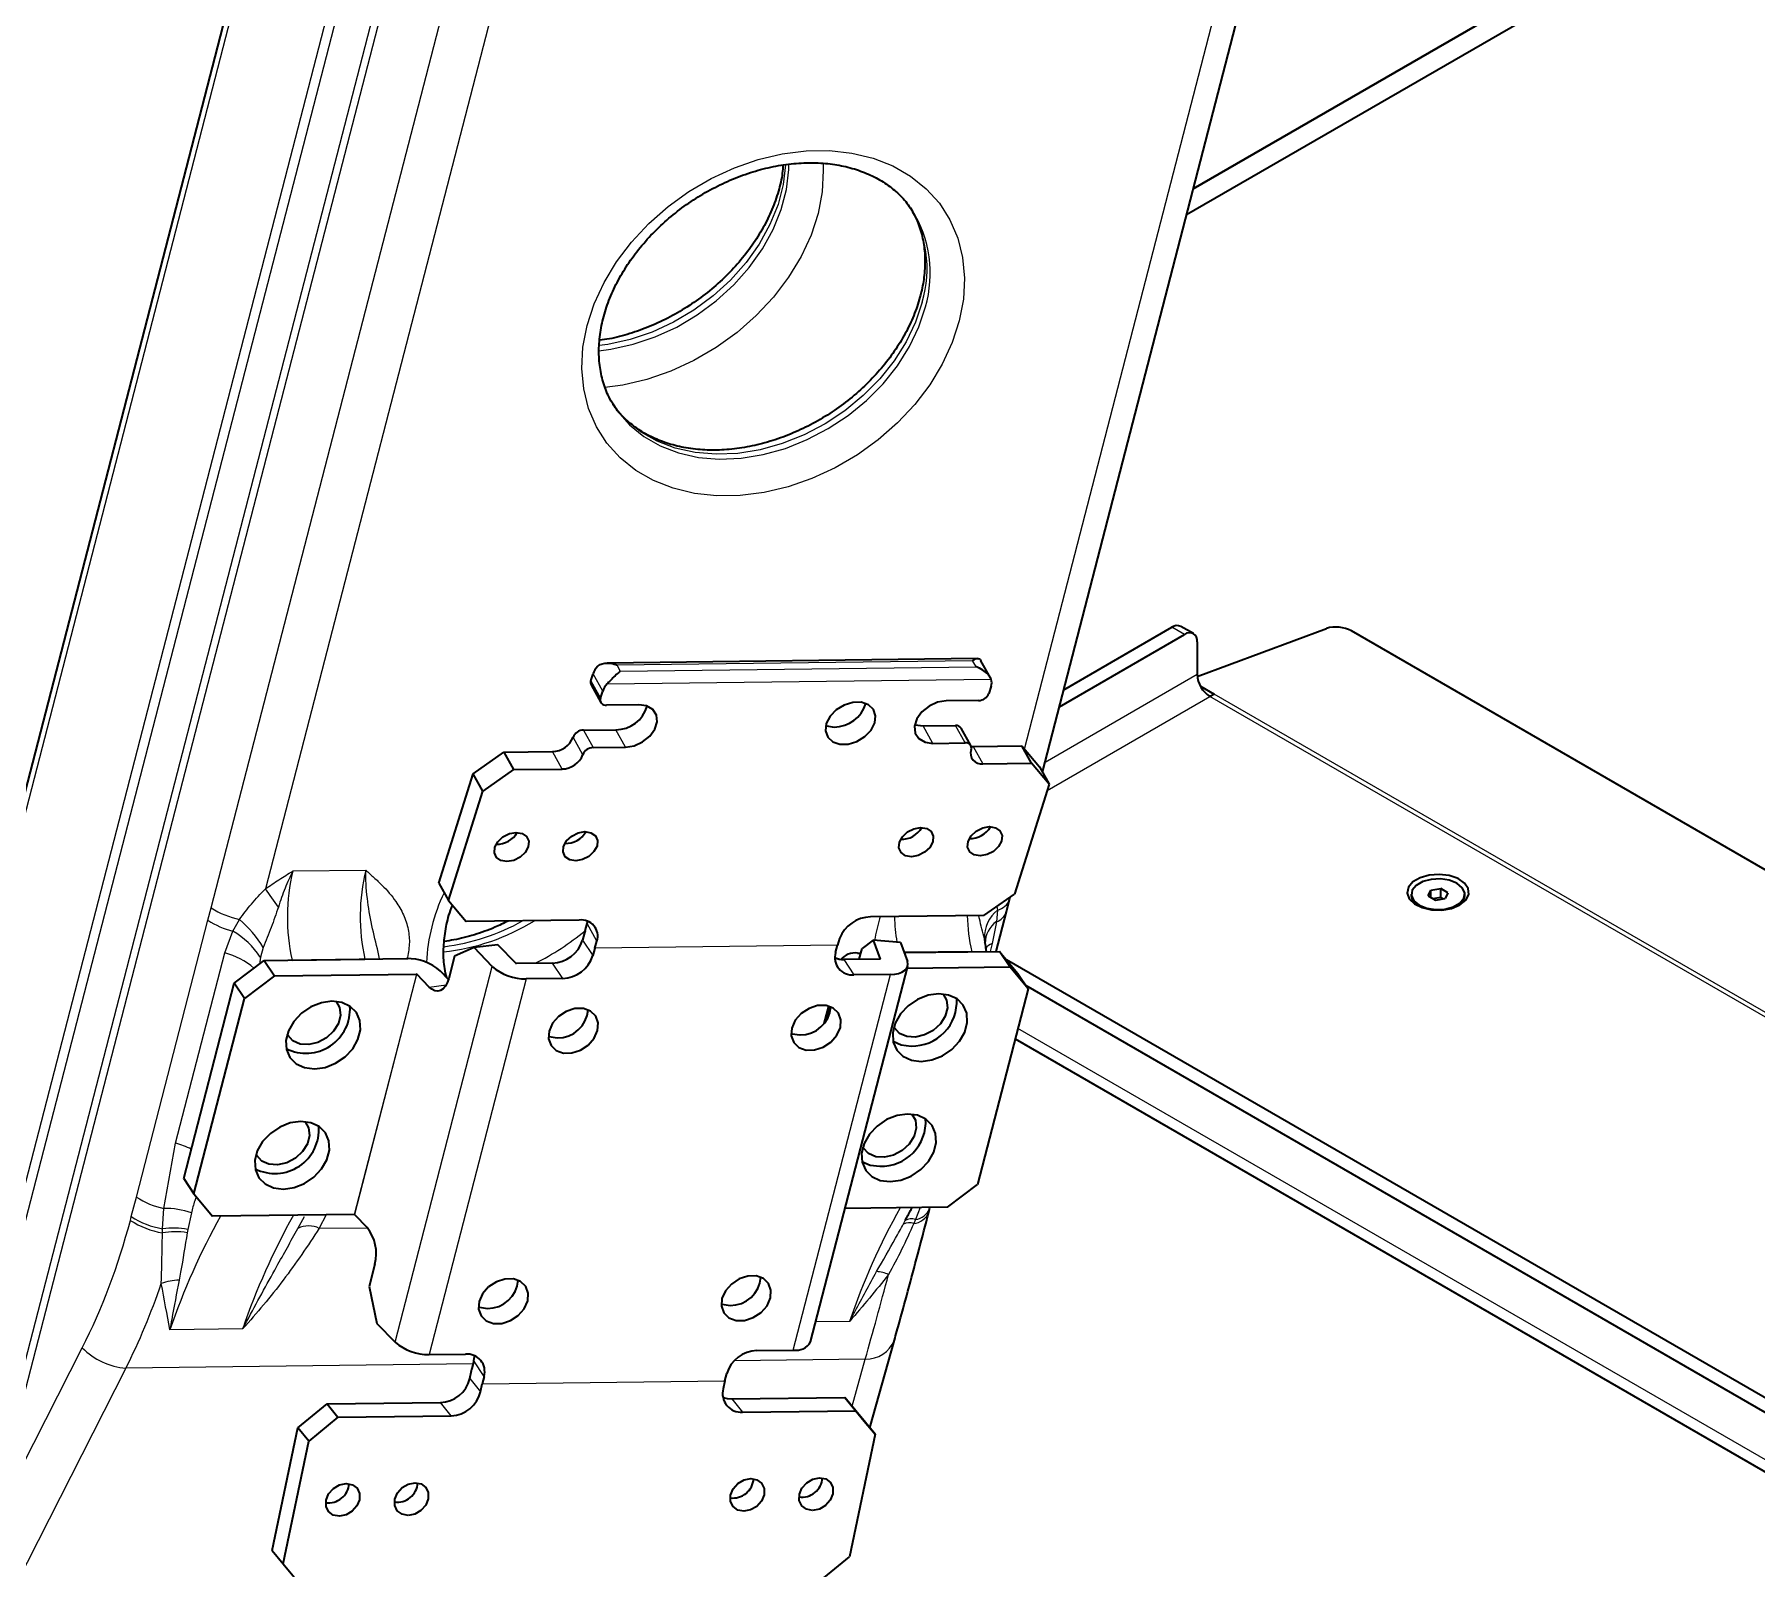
# Paper-space layout 'Blatt1' of a CAD drawing. Header units: millimetres. Extents: x 0 to 1189, y 0 to 841.
# Drawn here: x 978.15 to 1016.77, y 468.62 to 503.02 of the extents above; entities that cross this region are included whole.
import ezdxf

# ---------------------------------------------------------------- set-up
doc = ezdxf.new("R2010")
doc.units = ezdxf.units.MM

psp = doc.layouts.new('Blatt1')

# ---------------------------------------------------------------- linework, layer by layer
at = {"color": 8, "linetype": 'Continuous', "lineweight": 18}
for p, q in [((976.62, 468.175), (988.492, 514.091)), ((988.629, 513.982), (977.106, 469.416)), ((983.874, 508.523), (976.495, 479.982)), ((976.225, 470.614), (985.434, 506.227)), ((985.6, 506.052), (976.392, 470.439)), ((982.109, 483.436), (987.755, 505.27)), ((1000.357, 486.991), (1004.901, 504.568)), ((988.629, 504.368), (983.327, 483.862)), ((1003.945, 489.563), (1003.662, 489.726)), ((990.893, 488.295), (990.676, 488.685)), ((991.206, 488.885), (999.191, 488.983)), ((991.206, 488.885), (991.287, 488.738)), ((991.287, 488.738), (999.273, 488.836)), ((999.273, 488.836), (999.191, 488.983)), ((1004.228, 488.665), (1000.814, 486.694)), ((990.626, 488.527), (990.843, 488.136)), ((990.991, 488.454), (999.605, 488.56)), ((1000.861, 486.069), (1004.51, 488.175)), ((1053.375, 459.97), (1004.514, 488.177)), ((1053.473, 460.017), (1004.612, 488.224)), ((998.299, 487.123), (998.082, 487.513)), ((999.025, 487.132), (998.808, 487.522)), ((990.446, 486.869), (990.229, 487.259)), ((990.46, 487.42), (990.677, 487.029)), ((991.403, 487.038), (991.186, 487.429)), ((989.984, 486.547), (989.767, 486.938)), ((999.204, 487.054), (999.421, 486.663)), ((983.943, 484.261), (985.576, 484.281)), ((982.037, 483.156), (982.109, 483.436)), ((999.745, 483.385), (999.725, 483.124)), ((999.736, 483.467), (999.745, 483.385)), ((980.433, 476.95), (982.037, 483.156)), ((982.416, 482.424), (982.596, 482.914)), ((982.596, 482.914), (982.746, 483.176)), ((990.763, 482.69), (990.546, 483.08)), ((999.725, 483.124), (999.626, 482.635)), ((983.279, 482.543), (983.213, 482.327)), ((990.44, 482.708), (990.67, 482.363)), ((996.158, 482.598), (990.714, 482.531)), ((996.158, 482.598), (990.714, 482.531)), ((999.466, 482.655), (999.454, 482.742)), ((999.626, 482.635), (999.58, 482.456)), ((981.313, 478.157), (982.416, 482.424)), ((983.213, 482.327), (983.191, 482.172)), ((986.238, 473.695), (988.416, 482.119)), ((989.995, 481.851), (989.765, 482.196)), ((996.298, 482.276), (996.528, 481.931)), ((997.115, 482.286), (997.115, 482.286)), ((986.719, 481.95), (985.325, 476.559)), ((985.326, 476.559), (986.72, 481.95)), ((989.178, 481.841), (987, 473.417)), ((987.001, 481.659), (987.383, 481.708)), ((995.167, 473.517), (997.345, 481.941)), ((995.989, 481.222), (995.908, 480.912)), ((995.122, 480.619), (995.186, 480.867)), ((1056.902, 448.003), (1000.207, 480.732)), ((981.049, 476.694), (981.313, 478.157)), ((980.319, 476.51), (980.433, 476.95)), ((981.019, 476.237), (981.049, 476.694)), ((998.01, 476.715), (997.907, 476.445)), ((980.297, 476.426), (980.319, 476.51)), ((981.667, 476.593), (981.585, 476.225)), ((984.057, 476.247), (984.202, 476.515)), ((984.691, 476.551), (984.536, 476.248)), ((997.637, 476.345), (997.678, 476.422)), ((997.907, 476.445), (997.87, 476.354)), ((981.016, 476.147), (981.019, 476.237)), ((981.585, 476.225), (981.571, 476.148)), ((984.536, 476.248), (985.614, 476.261)), ((982.818, 473.993), (981.185, 473.973)), ((996.43, 474.16), (995.673, 474.151)), ((977.106, 469.416), (979.218, 473.567)), ((987.984, 473.207), (980.198, 473.112)), ((988.231, 472.928), (988.001, 473.273)), ((996.783, 473.315), (993.842, 473.279)), ((996.487, 472.258), (996.783, 473.315)), ((980.198, 473.112), (974.148, 461.221)), ((987.909, 472.879), (988.15, 472.582)), ((988.187, 472.759), (993.631, 472.826)), ((988.187, 472.759), (993.631, 472.826)), ((987.494, 472.044), (987.253, 472.34)), ((993.786, 472.421), (994.027, 472.124))]:
    psp.add_line(p, q, dxfattribs=at)
at = {"color": 7, "linetype": 'Continuous', "lineweight": 35}
for p, q in [((983.668, 508.223), (976.434, 480.244)), ((1014.721, 505.666), (1004.14, 499.558)), ((1000.757, 486.474), (1005.667, 505.462)), ((1003.991, 498.982), (1015.075, 505.38)), ((1004.14, 499.558), (1014.65, 505.625)), ((997.828, 499.086), (997.796, 499.133)), ((1001.137, 487.942), (1003.945, 489.563)), ((1001.236, 488.326), (1003.662, 489.726)), ((1004.145, 489.583), (1003.862, 489.746)), ((1004.23, 488.619), (1007.128, 489.702)), ((1056.55, 461.436), (1007.689, 489.643)), ((1004.228, 489.4), (1004.228, 488.665)), ((990.626, 488.527), (990.676, 488.685)), ((999.3, 489.026), (990.993, 488.924)), ((999.59, 488.593), (999.377, 488.977)), ((990.633, 488.432), (990.85, 488.041)), ((990.843, 488.136), (990.893, 488.295)), ((999.604, 488.402), (999.554, 488.243)), ((1004.301, 488.404), (1004.612, 488.224)), ((991.701, 487.989), (990.975, 487.98)), ((999.323, 488.083), (998.597, 488.074)), ((1004.514, 488.177), (1004.51, 488.175)), ((998.082, 487.513), (998.808, 487.522)), ((990.46, 487.42), (991.186, 487.429)), ((998.299, 487.123), (999.025, 487.132)), ((999.15, 487.071), (998.934, 487.461)), ((987.984, 486.442), (988.678, 486.924)), ((988.678, 486.924), (989.767, 486.938)), ((988.678, 486.924), (988.895, 486.534)), ((990.677, 487.029), (991.403, 487.038)), ((999.157, 487.056), (999.204, 487.054)), ((999.204, 487.054), (1000.293, 487.067)), ((1000.51, 486.677), (1000.293, 487.067)), ((1000.293, 487.067), (1000.688, 486.598)), ((987.215, 483.986), (987.984, 486.442)), ((988.201, 486.052), (987.984, 486.442)), ((988.895, 486.534), (988.201, 486.052)), ((988.895, 486.534), (989.984, 486.547)), ((999.421, 486.663), (1000.51, 486.677)), ((1000.905, 486.208), (1000.51, 486.677)), ((1000.688, 486.598), (1000.905, 486.208)), ((987.432, 483.596), (988.201, 486.052)), ((1000.905, 486.208), (1000.132, 483.743)), ((987.215, 483.986), (987.432, 483.596)), ((999.439, 483.26), (1000.132, 483.743)), ((1000.02, 483.624), (1000.033, 483.673)), ((1009.03, 483.739), (1009.03, 483.706)), ((1009.408, 483.704), (1009.467, 483.833)), ((1009.408, 483.704), (1009.57, 483.61)), ((1009.467, 483.833), (1009.689, 483.867)), ((1009.467, 483.67), (1009.467, 483.833)), ((1009.513, 483.644), (1009.689, 483.671)), ((1009.57, 483.61), (1009.792, 483.645)), ((1009.852, 483.773), (1009.689, 483.867)), ((1009.689, 483.671), (1009.689, 483.867)), ((1009.747, 483.638), (1009.689, 483.671)), ((1009.852, 483.773), (1009.792, 483.645)), ((1010.23, 483.706), (1010.23, 483.739)), ((987.432, 483.596), (987.827, 483.127)), ((999.439, 483.26), (996.898, 483.229)), ((999.719, 482.458), (999.948, 483.344)), ((999.948, 483.344), (1000.02, 483.624)), ((990.368, 483.159), (987.827, 483.127)), ((990.484, 482.876), (990.44, 482.708)), ((990.497, 482.922), (990.546, 483.08)), ((990.546, 483.08), (990.558, 483.127)), ((988.007, 482.542), (987.569, 482.353)), ((988.539, 482.608), (988.007, 482.542)), ((988.416, 482.119), (988.007, 482.542)), ((988.948, 482.186), (988.539, 482.608)), ((990.714, 482.531), (990.67, 482.363)), ((990.714, 482.531), (990.763, 482.69)), ((996.115, 482.43), (996.158, 482.598)), ((996.205, 482.747), (996.158, 482.598)), ((996.646, 482.28), (996.71, 482.526)), ((996.958, 482.712), (996.71, 482.526)), ((996.958, 482.712), (997.115, 482.286)), ((997.57, 482.659), (996.958, 482.712)), ((997.57, 482.659), (997.727, 482.233)), ((999.468, 482.643), (999.466, 482.655)), ((999.47, 482.643), (999.47, 482.643)), ((999.484, 482.565), (999.472, 482.655)), ((982.627, 481.744), (983.302, 482.256)), ((983.302, 482.256), (986.489, 482.295)), ((983.302, 482.256), (983.532, 481.911)), ((983.925, 482.264), (985.558, 482.284)), ((987.569, 482.353), (987.438, 481.848)), ((989.765, 482.196), (988.948, 482.186)), ((995.557, 473.702), (997.735, 482.126)), ((997.115, 482.286), (996.298, 482.276)), ((996.605, 482.419), (996.682, 482.42)), ((997.654, 482.432), (999.792, 482.458)), ((999.169, 482.451), (997.654, 482.432)), ((997.724, 482.085), (1000.022, 482.114)), ((1000.022, 482.114), (999.792, 482.458)), ((999.792, 482.458), (1000.206, 481.96)), ((1056.902, 449.391), (999.949, 482.269)), ((1000.436, 481.615), (1000.022, 482.114)), ((981.494, 477.363), (982.627, 481.744)), ((982.857, 481.399), (982.627, 481.744)), ((983.532, 481.911), (982.857, 481.399)), ((983.532, 481.911), (986.719, 481.95)), ((987.001, 481.659), (986.72, 481.95)), ((987.433, 481.829), (987.252, 482.017)), ((989.995, 481.851), (989.178, 481.841)), ((997.345, 481.941), (996.528, 481.931)), ((1000.206, 481.96), (1000.436, 481.615)), ((981.724, 477.018), (982.857, 481.399)), ((1000.436, 481.615), (999.303, 477.234)), ((1056.902, 449.064), (1000.385, 481.69)), ((995.956, 481.232), (995.855, 480.843)), ((1000.146, 480.496), (1056.902, 447.732)), ((981.494, 477.363), (981.724, 477.018)), ((998.628, 476.722), (999.303, 477.234)), ((981.724, 477.018), (982.138, 476.52)), ((998.628, 476.722), (996.33, 476.694)), ((998.208, 476.614), (998.23, 476.7)), ((985.325, 476.559), (982.138, 476.52)), ((985.326, 476.559), (985.607, 476.268)), ((997.678, 476.422), (997.712, 476.49)), ((985.783, 475.445), (985.652, 474.94)), ((985.652, 474.94), (985.829, 474.117)), ((985.829, 474.117), (986.238, 473.695)), ((996.886, 471.772), (997.436, 473.74)), ((987, 473.417), (987.817, 473.427)), ((988.001, 473.273), (987.957, 473.104)), ((994.35, 473.507), (995.167, 473.517)), ((987.909, 472.879), (987.946, 473.056)), ((988.231, 472.928), (988.187, 472.759)), ((993.631, 472.826), (993.594, 472.649)), ((993.631, 472.826), (993.675, 472.995)), ((988.15, 472.582), (988.187, 472.759)), ((993.786, 472.421), (996.327, 472.452)), ((996.568, 472.155), (996.327, 472.452)), ((996.327, 472.452), (996.76, 471.927)), ((984.056, 471.771), (984.712, 472.309)), ((984.712, 472.309), (987.253, 472.34)), ((984.712, 472.309), (984.953, 472.013)), ((994.027, 472.124), (996.568, 472.155)), ((997.001, 471.63), (996.568, 472.155)), ((983.481, 469.024), (984.056, 471.771)), ((984.297, 471.474), (984.056, 471.771)), ((984.953, 472.013), (984.297, 471.474)), ((984.953, 472.013), (987.494, 472.044)), ((996.76, 471.927), (997.001, 471.63)), ((983.722, 468.727), (984.297, 471.474)), ((997.001, 471.63), (996.426, 468.883)), ((983.481, 469.024), (983.722, 468.727)), ((983.722, 468.727), (984.155, 468.202)), ((995.77, 468.345), (996.426, 468.883))]:
    psp.add_line(p, q, dxfattribs=at)
at = {"color": 8, "linetype": 'Continuous', "lineweight": 18, "flags": 128}
for points in [[(998.89, 496.594), (998.732, 496.108), (998.51, 495.629), (998.228, 495.164), (997.891, 494.721), (997.504, 494.307), (997.073, 493.928), (996.605, 493.59), (996.107, 493.299), (995.587, 493.059), (995.053, 492.873), (994.514, 492.746), (993.978, 492.679), (993.454, 492.672), (992.95, 492.727), (992.473, 492.842), (992.032, 493.015), (991.634, 493.244), (991.283, 493.524), (990.987, 493.853), (990.75, 494.224), (990.576, 494.631), (990.466, 495.069), (990.424, 495.53), (990.449, 496.006), (990.542, 496.492), (990.701, 496.978), (990.922, 497.457), (991.204, 497.922), (991.541, 498.365), (991.928, 498.779), (992.359, 499.158), (992.827, 499.496), (993.326, 499.787), (993.846, 500.027), (994.379, 500.213), (994.918, 500.34), (995.454, 500.407), (995.978, 500.414), (996.483, 500.359), (996.959, 500.244), (997.4, 500.071), (997.799, 499.842), (998.149, 499.561), (998.445, 499.233), (998.682, 498.862), (998.857, 498.455), (998.966, 498.017), (999.008, 497.556), (998.983, 497.08), (998.89, 496.594)], [(990.806, 495.925), (991.078, 495.96), (991.577, 496.071), (992.071, 496.238), (992.552, 496.459), (993.012, 496.731), (993.441, 497.048), (993.833, 497.405), (994.18, 497.796), (994.477, 498.212), (994.717, 498.648), (994.897, 499.095), (995.013, 499.545), (995.064, 499.991), (995.066, 500.108)], [(994.992, 500.096), (994.942, 499.653), (994.825, 499.203), (994.645, 498.756), (994.405, 498.32), (994.108, 497.903), (993.761, 497.513), (993.369, 497.156), (992.94, 496.839), (992.48, 496.567), (991.999, 496.346), (991.505, 496.178), (991.006, 496.068), (990.814, 496.041)], [(995.834, 500.137), (995.841, 499.966), (995.816, 499.489), (995.723, 499.004), (995.565, 498.518), (995.343, 498.038), (995.061, 497.574), (994.724, 497.131), (994.337, 496.716), (993.906, 496.337), (993.438, 495.999), (992.94, 495.708), (992.42, 495.468), (991.886, 495.283), (991.347, 495.156), (990.939, 495.099)], [(998.058, 497.019), (997.91, 496.569), (997.699, 496.127), (997.43, 495.7), (997.108, 495.295), (996.737, 494.921), (996.326, 494.583), (995.88, 494.288), (995.409, 494.04), (994.92, 493.845), (994.423, 493.706), (993.925, 493.626), (993.437, 493.605), (992.966, 493.644), (992.521, 493.742), (992.111, 493.899), (991.741, 494.11), (991.42, 494.372), (991.152, 494.681), (991.121, 494.724)], [(991.167, 494.656), (991.224, 494.573), (991.492, 494.264), (991.813, 494.002), (992.182, 493.791), (992.593, 493.635), (993.038, 493.536), (993.508, 493.497), (993.997, 493.518), (994.494, 493.599), (994.992, 493.738), (995.481, 493.933), (995.952, 494.18), (996.398, 494.475), (996.809, 494.813), (997.18, 495.187), (997.502, 495.592), (997.771, 496.019), (997.982, 496.461), (998.13, 496.911)], [(996.232, 482.275), (996.144, 482.304), (996.099, 482.317)]]:
    psp.add_lwpolyline(points, dxfattribs=at)
at = {"color": 7, "linetype": 'Continuous', "lineweight": 35, "flags": 128}
for points in [[(991.403, 487.038), (991.598, 487.069), (991.788, 487.154), (991.949, 487.282), (992.062, 487.438), (992.114, 487.603), (992.098, 487.757), (992.016, 487.882), (991.878, 487.963), (991.701, 487.989)], [(996.997, 487.581), (997.015, 487.743), (996.965, 487.885), (996.853, 487.989), (996.693, 488.043), (996.504, 488.041), (996.309, 487.982), (996.131, 487.874), (995.991, 487.73), (995.908, 487.567), (995.889, 487.405), (995.939, 487.263), (996.051, 487.159), (996.211, 487.105), (996.4, 487.107), (996.595, 487.166), (996.773, 487.273), (996.913, 487.418), (996.997, 487.581)], [(998.597, 488.074), (998.402, 488.043), (998.213, 487.958), (998.051, 487.83), (997.938, 487.674), (997.886, 487.509), (997.902, 487.355), (997.984, 487.23), (998.122, 487.149), (998.299, 487.123)], [(995.896, 487.52), (995.909, 487.515), (996.086, 487.489)], [(997.892, 487.545), (997.905, 487.54), (998.082, 487.513)], [(997.819, 484.581), (997.683, 484.604), (997.584, 484.674), (997.536, 484.779), (997.547, 484.904), (997.614, 485.03), (997.729, 485.137), (997.873, 485.209), (998.024, 485.236), (998.16, 485.213), (998.26, 485.143), (998.308, 485.038), (998.297, 484.913), (998.229, 484.788), (998.114, 484.68), (997.97, 484.608), (997.819, 484.581)], [(999.362, 484.6), (999.226, 484.623), (999.126, 484.693), (999.078, 484.798), (999.089, 484.923), (999.157, 485.049), (999.272, 485.156), (999.416, 485.228), (999.567, 485.255), (999.703, 485.232), (999.802, 485.162), (999.85, 485.057), (999.839, 484.932), (999.772, 484.807), (999.657, 484.699), (999.513, 484.627), (999.362, 484.6)], [(988.745, 484.47), (988.609, 484.493), (988.51, 484.562), (988.462, 484.668), (988.472, 484.793), (988.54, 484.918), (988.655, 485.026), (988.799, 485.098), (988.95, 485.125), (989.086, 485.102), (989.185, 485.032), (989.233, 484.927), (989.223, 484.802), (989.155, 484.676), (989.04, 484.569), (988.896, 484.496), (988.745, 484.47)], [(990.288, 484.489), (990.152, 484.512), (990.052, 484.581), (990.004, 484.687), (990.015, 484.812), (990.083, 484.937), (990.197, 485.044), (990.341, 485.117), (990.493, 485.144), (990.629, 485.12), (990.728, 485.051), (990.776, 484.946), (990.765, 484.821), (990.697, 484.695), (990.583, 484.588), (990.439, 484.515), (990.288, 484.489)], [(1010.121, 483.5), (1010.253, 483.607), (1010.319, 483.733), (1010.309, 483.865), (1010.226, 483.988), (1010.078, 484.089), (1009.882, 484.156), (1009.659, 484.183), (1009.432, 484.167), (1009.227, 484.109), (1009.065, 484.016), (1008.965, 483.897), (1008.936, 483.766), (1008.983, 483.637), (1009.1, 483.524), (1009.275, 483.439), (1009.487, 483.391), (1009.716, 483.385), (1009.935, 483.423), (1010.121, 483.5)], [(1009.475, 484.073), (1009.286, 484.022), (1009.138, 483.937), (1009.05, 483.828), (1009.032, 483.709), (1009.086, 483.592), (1009.206, 483.494), (1009.376, 483.425), (1009.578, 483.394), (1009.785, 483.404), (1009.974, 483.455), (1010.121, 483.54), (1010.209, 483.649), (1010.228, 483.769), (1010.174, 483.885), (1010.054, 483.984), (1009.883, 484.053), (1009.682, 484.084), (1009.475, 484.073)], [(997.345, 481.941), (997.442, 481.948), (997.53, 481.964), (997.605, 481.991), (997.665, 482.026), (997.708, 482.07), (997.733, 482.12), (997.74, 482.175), (997.727, 482.233)], [(987.438, 481.848), (987.407, 481.755), (987.365, 481.679), (987.314, 481.62), (987.256, 481.583), (987.193, 481.568), (987.128, 481.577), (987.063, 481.607), (987.001, 481.659)], [(984.427, 479.823), (984.665, 479.856), (984.899, 479.949), (985.112, 480.092), (985.284, 480.275), (985.403, 480.483), (985.459, 480.699), (985.447, 480.905), (985.368, 481.085), (985.229, 481.224), (985.041, 481.311), (984.819, 481.339), (984.581, 481.306), (984.346, 481.213), (984.134, 481.07), (983.961, 480.887), (983.842, 480.679), (983.787, 480.463), (983.798, 480.257), (983.877, 480.077), (984.016, 479.938), (984.205, 479.851), (984.427, 479.823)], [(984.915, 481.335), (984.992, 481.199), (985.012, 481.025), (984.964, 480.841), (984.854, 480.666), (984.695, 480.519), (984.503, 480.416), (984.298, 480.368), (984.104, 480.381), (983.942, 480.453), (983.828, 480.576), (983.814, 480.601)], [(998.038, 479.99), (998.276, 480.024), (998.511, 480.116), (998.723, 480.259), (998.896, 480.442), (999.015, 480.65), (999.07, 480.866), (999.058, 481.072), (998.98, 481.252), (998.841, 481.391), (998.652, 481.478), (998.43, 481.506), (998.192, 481.473), (997.957, 481.381), (997.745, 481.237), (997.573, 481.054), (997.454, 480.846), (997.398, 480.63), (997.41, 480.424), (997.488, 480.244), (997.628, 480.105), (997.816, 480.018), (998.038, 479.99)], [(998.526, 481.502), (998.603, 481.366), (998.623, 481.192), (998.575, 481.008), (998.466, 480.833), (998.306, 480.686), (998.114, 480.583), (997.91, 480.536), (997.716, 480.548), (997.553, 480.62), (997.439, 480.743), (997.426, 480.768)], [(989.69, 480.671), (989.678, 480.499), (989.733, 480.348), (989.849, 480.237), (990.011, 480.179), (990.2, 480.181), (990.393, 480.244), (990.567, 480.358), (990.701, 480.512), (990.779, 480.685), (990.791, 480.857), (990.735, 481.008), (990.62, 481.119), (990.458, 481.177), (990.269, 481.175), (990.075, 481.112), (989.901, 480.998), (989.767, 480.845), (989.69, 480.671)], [(995.134, 480.738), (995.123, 480.566), (995.178, 480.415), (995.294, 480.304), (995.456, 480.246), (995.645, 480.248), (995.838, 480.311), (996.012, 480.425), (996.146, 480.578), (996.223, 480.752), (996.235, 480.924), (996.18, 481.075), (996.064, 481.186), (995.902, 481.244), (995.713, 481.242), (995.52, 481.179), (995.346, 481.065), (995.212, 480.912), (995.134, 480.738)], [(989.674, 480.554), (989.695, 480.546), (989.874, 480.517)], [(995.122, 480.619), (995.14, 480.612), (995.318, 480.584)], [(997.405, 480.444), (997.586, 480.363), (997.808, 480.335)], [(983.73, 477.127), (983.968, 477.161), (984.202, 477.253), (984.415, 477.396), (984.587, 477.579), (984.706, 477.787), (984.762, 478.003), (984.75, 478.209), (984.671, 478.389), (984.532, 478.528), (984.344, 478.616), (984.122, 478.643), (983.884, 478.61), (983.649, 478.518), (983.437, 478.374), (983.264, 478.191), (983.145, 477.983), (983.09, 477.767), (983.101, 477.561), (983.18, 477.381), (983.319, 477.242), (983.508, 477.155), (983.73, 477.127)], [(984.218, 478.639), (984.295, 478.503), (984.315, 478.33), (984.267, 478.145), (984.157, 477.97), (983.998, 477.823), (983.805, 477.72), (983.601, 477.673), (983.407, 477.685), (983.245, 477.757), (983.131, 477.88), (983.118, 477.905)], [(997.341, 477.294), (997.579, 477.328), (997.814, 477.42), (998.026, 477.564), (998.198, 477.747), (998.318, 477.954), (998.373, 478.17), (998.361, 478.377), (998.283, 478.557), (998.143, 478.696), (997.955, 478.783), (997.733, 478.811), (997.495, 478.777), (997.26, 478.685), (997.048, 478.541), (996.876, 478.358), (996.757, 478.15), (996.701, 477.935), (996.713, 477.728), (996.791, 477.548), (996.931, 477.409), (997.119, 477.322), (997.341, 477.294)], [(997.829, 478.806), (997.906, 478.67), (997.926, 478.497), (997.878, 478.312), (997.769, 478.137), (997.609, 477.99), (997.417, 477.887), (997.213, 477.84), (997.019, 477.853), (996.856, 477.924), (996.742, 478.047), (996.729, 478.072)], [(996.708, 477.749), (996.889, 477.667), (997.111, 477.639)], [(993.566, 474.673), (993.554, 474.5), (993.61, 474.35), (993.725, 474.239), (993.887, 474.181), (994.076, 474.183), (994.27, 474.245), (994.444, 474.36), (994.578, 474.513), (994.655, 474.686), (994.667, 474.859), (994.612, 475.01), (994.496, 475.121), (994.334, 475.179), (994.145, 475.176), (993.952, 475.114), (993.778, 474.999), (993.644, 474.846), (993.566, 474.673)], [(988.122, 474.606), (988.11, 474.434), (988.165, 474.283), (988.281, 474.172), (988.443, 474.114), (988.632, 474.116), (988.825, 474.178), (988.999, 474.293), (989.133, 474.446), (989.211, 474.619), (989.222, 474.792), (989.167, 474.943), (989.052, 475.054), (988.889, 475.112), (988.7, 475.109), (988.507, 475.047), (988.333, 474.933), (988.199, 474.779), (988.122, 474.606)], [(988.106, 474.488), (988.127, 474.48), (988.305, 474.452)], [(993.551, 474.555), (993.572, 474.547), (993.75, 474.519)], [(988.001, 473.273), (988.016, 473.371), (988.016, 473.39)], [(993.591, 472.456), (993.682, 472.429), (993.786, 472.421)], [(984.986, 469.791), (984.848, 469.818), (984.743, 469.896), (984.686, 470.013), (984.687, 470.153), (984.745, 470.294), (984.851, 470.414), (984.99, 470.494), (985.139, 470.524), (985.277, 470.498), (985.382, 470.42), (985.438, 470.302), (985.438, 470.162), (985.38, 470.022), (985.273, 469.902), (985.135, 469.821), (984.986, 469.791)], [(986.528, 469.81), (986.391, 469.837), (986.285, 469.914), (986.229, 470.032), (986.23, 470.172), (986.288, 470.313), (986.394, 470.433), (986.532, 470.513), (986.682, 470.543), (986.819, 470.517), (986.925, 470.439), (986.981, 470.321), (986.98, 470.181), (986.922, 470.041), (986.816, 469.921), (986.678, 469.84), (986.528, 469.81)], [(994.06, 469.903), (993.922, 469.929), (993.817, 470.007), (993.761, 470.125), (993.761, 470.265), (993.819, 470.405), (993.926, 470.525), (994.064, 470.606), (994.213, 470.636), (994.351, 470.609), (994.456, 470.532), (994.512, 470.414), (994.512, 470.274), (994.454, 470.133), (994.348, 470.013), (994.209, 469.933), (994.06, 469.903)], [(995.602, 469.922), (995.465, 469.948), (995.36, 470.026), (995.303, 470.144), (995.304, 470.284), (995.362, 470.424), (995.468, 470.544), (995.607, 470.625), (995.756, 470.655), (995.894, 470.628), (995.999, 470.55), (996.055, 470.433), (996.054, 470.293), (995.996, 470.152), (995.89, 470.032), (995.752, 469.952), (995.602, 469.922)]]:
    psp.add_lwpolyline(points, dxfattribs=at)
at = {"color": 8, "linetype": 'Continuous', "lineweight": 18}
for centre, radius, start, end in [((995.515, 497.774), 2.654, 343.4663, 32.4421), ((995.586, 497.666), 2.654, 343.4692, 32.3456), ((988.26, 483.224), 4.441, 166.4869, 192.487), ((989.894, 483.244), 4.441, 166.4869, 192.487), ((944.715, 456.359), 47.406, 34.8538, 35.4619), ((990.899, 482.043), 3.962, 154.1247, 177.5819), ((983.102, 484.955), 1.815, 236.8325, 258.6713), ((1003.432, 483.395), 4.366, 181.8195, 192.4833), ((1000.25, 482.769), 0.796, 129.3511, 181.9547), ((999.621, 483.452), 0.344, 287.4996, 341.7125), ((999.669, 483.751), 0.374, 281.7587, 340.1038), ((983.014, 484.642), 1.778, 236.6916, 256.4206), ((981.611, 481.263), 1.923, 33.6121, 59.1758), ((981.132, 481.275), 2.493, 30.5704, 49.6682), ((986.8, 487.282), 4.864, 276.1486, 301.7459), ((986.737, 487.348), 4.821, 277.0545, 299.297), ((986.671, 487.563), 6.016, 296.7586, 309.4769), ((1001.927, 483.383), 4.494, 181.8819, 189.1876), ((1000.075, 482.631), 0.605, 125.3542, 179.0168), ((999.787, 482.277), 0.393, 114.1817, 141.5019), ((982.033, 480.91), 1.561, 48.4639, 75.7993), ((980.818, 476.356), 1.868, 63.0479, 74.6191), ((981.422, 478.461), 1.806, 236.7981, 258.1002), ((981.103, 475.08), 1.614, 69.57, 91.9122), ((1010.884, 469.24), 15.269, 150.7108, 161.2001), ((997.855, 476.842), 0.401, 277.4657, 339.1292), ((981.307, 477.962), 1.838, 236.6392, 260.8803), ((981.323, 478.05), 1.838, 236.8787, 260.4688), ((996.001, 468.891), 15.663, 150.8432, 161.0677), ((997.272, 469.072), 15.269, 150.7108, 161.2001), ((984.297, 475.756), 0.546, 64.1025, 116.0733), ((997.762, 476.093), 0.281, 67.6046, 116.5438), ((997.814, 476.214), 0.249, 67.8967, 123.1132), ((997.823, 476.764), 0.413, 276.4621, 338.8056), ((981.297, 474.502), 1.669, 80.5623, 99.6927), ((981.266, 474.586), 1.669, 78.9761, 98.5206), ((996.96, 474.375), 0.906, 67.5704, 85.2201), ((981.459, 473.594), 1.493, 92.6544, 108.2637), ((996.807, 473.993), 0.678, 267.9467, 338.0799), ((980.335, 474.689), 1.583, 225.102, 265.0306)]:
    psp.add_arc(centre, radius, start, end, dxfattribs=at)
at = {"color": 7, "linetype": 'Continuous', "lineweight": 35}
for centre, radius, start, end in [((1003.779, 489.563), 0.201, 65.6929, 125.6176), ((1004.055, 489.428), 0.175, 350.786, 129.2033), ((1007.337, 488.996), 0.736, 61.4374, 106.5238), ((991.064, 488.556), 0.409, 135.0687, 161.5), ((1004.842, 488.693), 0.615, 182.6055, 237.3945), ((990.737, 488.487), 0.118, 160.2321, 207.7978), ((991.281, 488.165), 0.409, 135.0687, 161.5), ((999.368, 488.482), 0.25, 341.2028, 18.0472), ((990.957, 488.099), 0.12, 161.8465, 278.4698), ((991.188, 488.161), 0.732, 269.8393, 343.8964), ((996.088, 488.221), 0.732, 269.8397, 343.8924), ((999.319, 488.336), 0.253, 271.0298, 338.58), ((1004.845, 487.609), 0.658, 110.7216, 120.2115), ((998.821, 487.389), 0.134, 32.4966, 95.3121), ((989.758, 487.444), 0.506, 271.0298, 338.58), ((990.465, 487.167), 0.253, 91.0298, 158.58), ((999.043, 487.013), 0.12, 341.8465, 98.4698), ((989.975, 487.054), 0.506, 271.0298, 338.58), ((990.682, 486.776), 0.253, 91.0298, 158.58), ((999.385, 486.901), 0.24, 161.8465, 278.4698), ((997.593, 485.5), 0.529, 268.1751, 329.9463), ((999.135, 485.519), 0.529, 268.1751, 329.9463), ((988.519, 485.389), 0.529, 268.1751, 329.9463), ((990.061, 485.408), 0.529, 268.1751, 329.9463), ((1009.303, 483.722), 0.274, 183.3745, 241.8889), ((1009.936, 483.735), 0.296, 300.4546, 354.2815), ((990.421, 482.802), 0.36, 341.8465, 98.4698), ((991.392, 482.642), 0.938, 162.633, 165.5361), ((996.912, 482.47), 0.76, 91.0298, 158.58), ((989.743, 482.925), 0.73, 271.682, 342.683), ((990.714, 482.531), 0.000586, 162.633, 165.5361), ((996.159, 482.598), 0.000586, 162.633, 165.5361), ((986.514, 481.179), 1.117, 48.6579, 91.2696), ((989.153, 482.957), 1.117, 228.6579, 271.2696), ((988.948, 482.186), 0.000698, 228.6579, 271.2696), ((989.973, 482.58), 0.73, 271.682, 342.683), ((996.489, 482.32), 0.39, 163.5961, 275.7608), ((996.284, 482.765), 0.49, 247.7561, 271.6154), ((996.551, 482.004), 0.419, 82.5923, 139.6086), ((997.115, 482.286), 0.000179, 250.5815, 4.2145), ((986.719, 481.95), 0.000698, 48.6579, 91.2696), ((997.837, 481.333), 0.998, 268.3622, 3.6777), ((984.237, 481.16), 0.987, 243.3714, 4.0423), ((989.882, 481.202), 0.685, 269.3479, 355.3838), ((995.326, 481.269), 0.685, 269.3482, 355.3812), ((997.14, 478.637), 0.998, 268.3622, 3.6777), ((983.54, 478.464), 0.987, 243.3714, 4.0423), ((985.325, 476.558), 0.000698, 48.6579, 91.2696), ((984.868, 475.68), 0.944, 345.635, 38.5452), ((993.758, 475.204), 0.685, 269.3479, 355.3838), ((988.313, 475.137), 0.685, 269.3479, 355.3838), ((986.975, 474.533), 1.117, 228.6579, 271.2696), ((995.228, 473.892), 0.38, 260.7128, 329.9826), ((987.856, 473.038), 0.39, 343.5961, 95.7608), ((994.372, 472.778), 0.73, 91.682, 162.683), ((987.224, 473.043), 0.704, 272.2972, 346.4675), ((988.991, 472.837), 1.068, 165.5303, 168.1924), ((993.632, 472.826), 0.000667, 165.5303, 168.1924), ((987.466, 472.747), 0.704, 272.2972, 346.4675), ((988.188, 472.759), 0.000667, 165.5303, 168.1924), ((994.001, 472.544), 0.42, 165.4937, 273.5413), ((984.741, 470.553), 0.464, 262.4174, 355.8598), ((986.284, 470.572), 0.464, 262.4174, 355.8598), ((993.815, 470.664), 0.464, 262.4174, 355.8598), ((995.358, 470.683), 0.464, 262.4174, 355.8598)]:
    psp.add_arc(centre, radius, start, end, dxfattribs=at)
at = {"color": 8, "linetype": 'Continuous', "lineweight": 18}
for centre, major_axis, ratio, start_param, end_param in [((965.451, 486.647), (-9.176, 17.838), 0.695636, 3.606793, 3.798972), ((998.472, 487.282), (4.149, 20.049), 0.078749, 3.95818, 4.082789), ((966.121, 486.884), (-8.947, 18.969), 0.688941, 3.636028, 3.760637)]:
    psp.add_ellipse(centre, major_axis=major_axis, ratio=ratio, start_param=start_param, end_param=end_param, dxfattribs=at)
at = {"color": 7, "linetype": 'Continuous', "lineweight": 35}
for points, knots in [([(991.173, 494.659), (991.132, 494.721), (991.024, 494.882), (990.908, 495.181), (990.823, 495.546), (990.798, 495.934), (990.831, 496.336), (990.92, 496.745), (991.064, 497.156), (991.262, 497.562), (991.51, 497.958), (991.805, 498.338), (992.142, 498.694), (992.517, 499.021), (992.923, 499.315), (993.353, 499.569), (993.802, 499.781), (994.261, 499.947), (994.722, 500.064), (995.179, 500.132), (995.624, 500.149), (996.049, 500.118), (996.449, 500.038), (996.818, 499.911), (997.152, 499.742), (997.444, 499.528), (997.661, 499.322), (997.76, 499.174), (997.793, 499.123)], [0, 0, 0, 0, 0.025751, 0.067822, 0.109531, 0.150588, 0.190991, 0.230889, 0.270453, 0.309822, 0.349092, 0.388319, 0.427527, 0.46673, 0.505928, 0.545115, 0.584276, 0.623401, 0.662485, 0.701534, 0.740564, 0.779612, 0.818748, 0.858084, 0.897772, 0.937997, 0.97891, 1, 1, 1, 1]), ([(994.936, 500.088), (994.932, 500.029), (994.921, 499.839), (994.84, 499.504), (994.698, 499.094), (994.5, 498.687), (994.253, 498.291), (993.958, 497.912), (993.62, 497.556), (993.246, 497.228), (992.84, 496.935), (992.409, 496.68), (991.96, 496.468), (991.502, 496.305), (991.121, 496.201), (990.898, 496.171), (990.826, 496.162)], [0, 0, 0, 0, 0.035318, 0.113883, 0.191791, 0.269316, 0.346645, 0.42389, 0.501098, 0.578295, 0.655483, 0.732648, 0.809764, 0.886808, 0.963771, 1, 1, 1, 1]), ([(997.824, 499.084), (997.879, 498.978), (997.99, 498.764), (998.087, 498.404), (998.13, 498.022), (998.114, 497.632), (998.065, 497.347), (998.027, 497.197), (998.022, 497.175)], [0, 0, 0, 0, 0.199583, 0.399692, 0.596938, 0.790951, 0.969803, 1, 1, 1, 1]), ([(998.022, 497.175), (998.003, 497.108), (997.946, 496.905), (997.812, 496.564), (997.6, 496.16), (997.337, 495.768), (997.03, 495.395), (996.681, 495.047), (996.296, 494.729), (995.882, 494.446), (995.446, 494.204), (994.993, 494.006), (994.533, 493.854), (994.072, 493.751), (993.618, 493.698), (993.178, 493.695), (992.76, 493.741), (992.369, 493.835), (992.01, 493.974), (991.686, 494.156), (991.407, 494.383), (991.219, 494.576), (991.141, 494.704), (991.124, 494.731)], [0, 0, 0, 0, 0.025325, 0.07589, 0.126362, 0.176734, 0.227064, 0.277376, 0.327681, 0.37798, 0.428259, 0.478501, 0.528693, 0.578833, 0.628934, 0.67902, 0.72915, 0.779429, 0.830017, 0.881125, 0.932988, 0.985766, 1, 1, 1, 1]), ([(990.774, 488.844), (990.8, 488.865), (990.857, 488.909), (990.984, 488.931), (991.104, 488.917), (991.182, 488.893), (991.205, 488.885), (991.206, 488.885)], [0, 0, 0, 0, 0.217823, 0.476568, 0.841016, 0.996187, 1, 1, 1, 1]), ([(991.287, 488.738), (991.287, 488.738), (991.273, 488.729), (991.228, 488.695), (991.153, 488.627), (991.065, 488.533), (991.014, 488.479), (990.991, 488.454)], [0, 0, 0, 0, 0.003813, 0.158984, 0.523432, 0.782177, 1, 1, 1, 1]), ([(999.191, 488.983), (999.192, 488.983), (999.205, 488.992), (999.249, 489.018), (999.306, 489.032), (999.353, 489.018), (999.369, 488.985), (999.374, 488.976)], [0, 0, 0, 0, 0.004262, 0.177709, 0.585084, 0.874304, 1, 1, 1, 1]), ([(999.605, 488.56), (999.593, 488.584), (999.567, 488.638), (999.475, 488.729), (999.372, 488.795), (999.296, 488.827), (999.273, 488.836), (999.273, 488.836)], [0, 0, 0, 0, 0.217823, 0.476568, 0.841016, 0.996187, 1, 1, 1, 1]), ([(987.394, 481.87), (987.377, 481.937), (987.33, 482.124), (987.314, 482.456), (987.347, 482.857), (987.416, 483.204), (987.495, 483.415), (987.522, 483.489)], [0, 0, 0, 0, 0.139958, 0.387481, 0.631061, 0.871594, 1, 1, 1, 1]), ([(988.773, 483.139), (988.674, 483.09), (988.426, 482.968), (988.017, 482.827), (987.636, 482.723), (987.413, 482.693), (987.341, 482.683)], [0, 0, 0, 0, 0.213441, 0.531991, 0.850206, 1, 1, 1, 1]), ([(999.504, 482.455), (999.5, 482.474), (999.491, 482.509), (999.487, 482.548), (999.484, 482.565)], [0, 0, 0, 0, 0.557965, 1, 1, 1, 1]), ([(997.709, 476.474), (997.747, 476.551), (997.787, 476.635), (997.83, 476.708), (997.832, 476.712)], [0, 0, 0, 0, 0.934505, 1, 1, 1, 1]), ([(997.436, 473.74), (997.473, 473.874), (997.582, 474.263), (997.765, 474.937), (997.985, 475.76), (998.134, 476.332), (998.207, 476.613)], [0, 0, 0, 0, 0.150957, 0.438159, 0.724529, 1, 1, 1, 1])]:
    psp.add_open_spline(points, degree=3, knots=knots, dxfattribs=at)
at = {"color": 8, "linetype": 'Continuous', "lineweight": 18}
for points, knots in [([(983.327, 483.862), (983.428, 483.93), (983.63, 484.066), (983.837, 484.195), (983.942, 484.261), (983.943, 484.261)], [0, 0, 0, 0, 0.497255, 0.9951242, 1, 1, 1, 1]), ([(983.943, 484.261), (983.942, 484.26), (983.879, 484.137), (983.76, 483.876), (983.665, 483.594), (983.617, 483.451)], [0, 0, 0, 0, 0.0045885, 0.4952351, 1, 1, 1, 1]), ([(985.887, 482.288), (985.877, 482.338), (985.824, 482.591), (985.702, 483.045), (985.598, 483.678), (985.575, 484.084), (985.576, 484.28), (985.576, 484.281)], [0, 0, 0, 0, 0.0719893, 0.3652822, 0.663355, 0.998059, 1, 1, 1, 1]), ([(985.576, 484.281), (985.577, 484.281), (985.639, 484.225), (985.763, 484.115), (986, 483.891), (986.237, 483.622), (986.432, 483.285), (986.537, 482.963), (986.57, 482.624), (986.527, 482.393), (986.505, 482.278)], [0, 0, 0, 0, 0.0011958, 0.1081929, 0.2151116, 0.4266652, 0.5762023, 0.7254655, 0.862826, 1, 1, 1, 1]), ([(982.746, 483.176), (982.831, 483.291), (983.003, 483.523), (983.218, 483.748), (983.327, 483.862)], [0, 0, 0, 0, 0.493545, 1, 1, 1, 1]), ([(983.617, 483.451), (983.565, 483.298), (983.461, 482.993), (983.339, 482.693), (983.279, 482.543)], [0, 0, 0, 0, 0.499451, 1, 1, 1, 1]), ([(999.454, 482.742), (999.415, 482.89), (999.371, 483.061), (999.334, 483.236), (999.329, 483.259)], [0, 0, 0, 0, 0.866525, 1, 1, 1, 1]), ([(997.116, 483.232), (997.112, 483.217), (997.059, 483.045), (997.022, 482.869), (996.989, 482.708)], [0, 0, 0, 0, 0.084322, 1, 1, 1, 1]), ([(981.776, 476.956), (981.765, 476.926), (981.719, 476.81), (981.689, 476.686), (981.667, 476.593)], [0, 0, 0, 0, 0.254713, 1, 1, 1, 1]), ([(997.036, 475.277), (997.179, 475.526), (997.382, 475.879), (997.578, 476.238), (997.637, 476.345)], [0, 0, 0, 0, 0.703294, 1, 1, 1, 1]), ([(997.87, 476.354), (997.781, 476.157), (997.603, 475.764), (997.405, 475.396), (997.306, 475.212)], [0, 0, 0, 0, 0.498938, 1, 1, 1, 1]), ([(980.991, 475.012), (980.999, 475.31), (981.009, 475.678), (981.015, 476.071), (981.016, 476.147)], [0, 0, 0, 0, 0.808782, 1, 1, 1, 1]), ([(981.571, 476.148), (981.524, 475.853), (981.469, 475.496), (981.401, 475.146), (981.39, 475.085)], [0, 0, 0, 0, 0.827811, 1, 1, 1, 1]), ([(984.536, 476.248), (984.274, 475.855), (983.748, 475.067), (983.131, 474.348), (982.82, 473.995), (982.818, 473.993)], [0, 0, 0, 0, 0.4967435, 0.9973364, 1, 1, 1, 1]), ([(982.818, 473.993), (982.82, 473.995), (982.85, 474.052), (983.101, 474.525), (983.519, 475.281), (983.898, 475.962), (984.057, 476.247)], [0, 0, 0, 0, 0.0028466, 0.0738172, 0.6116076, 1, 1, 1, 1]), ([(996.43, 474.16), (996.431, 474.162), (996.472, 474.24), (996.672, 474.617), (996.874, 474.984), (997.036, 475.277)], [0, 0, 0, 0, 0.005831, 0.204506, 1, 1, 1, 1]), ([(997.306, 475.212), (997.019, 474.858), (996.731, 474.502), (996.431, 474.162), (996.43, 474.16)], [0, 0, 0, 0, 0.9945004, 1, 1, 1, 1]), ([(981.185, 473.973), (981.185, 473.975), (981.122, 474.31), (981.056, 474.662), (980.991, 475.012)], [0, 0, 0, 0, 0.0054996, 1, 1, 1, 1]), ([(981.39, 475.085), (981.334, 474.793), (981.263, 474.428), (981.199, 474.052), (981.185, 473.975), (981.185, 473.973)], [0, 0, 0, 0, 0.7954942, 0.9941695, 1, 1, 1, 1])]:
    psp.add_open_spline(points, degree=3, knots=knots, dxfattribs=at)

doc.saveas('drawing.dxf')
